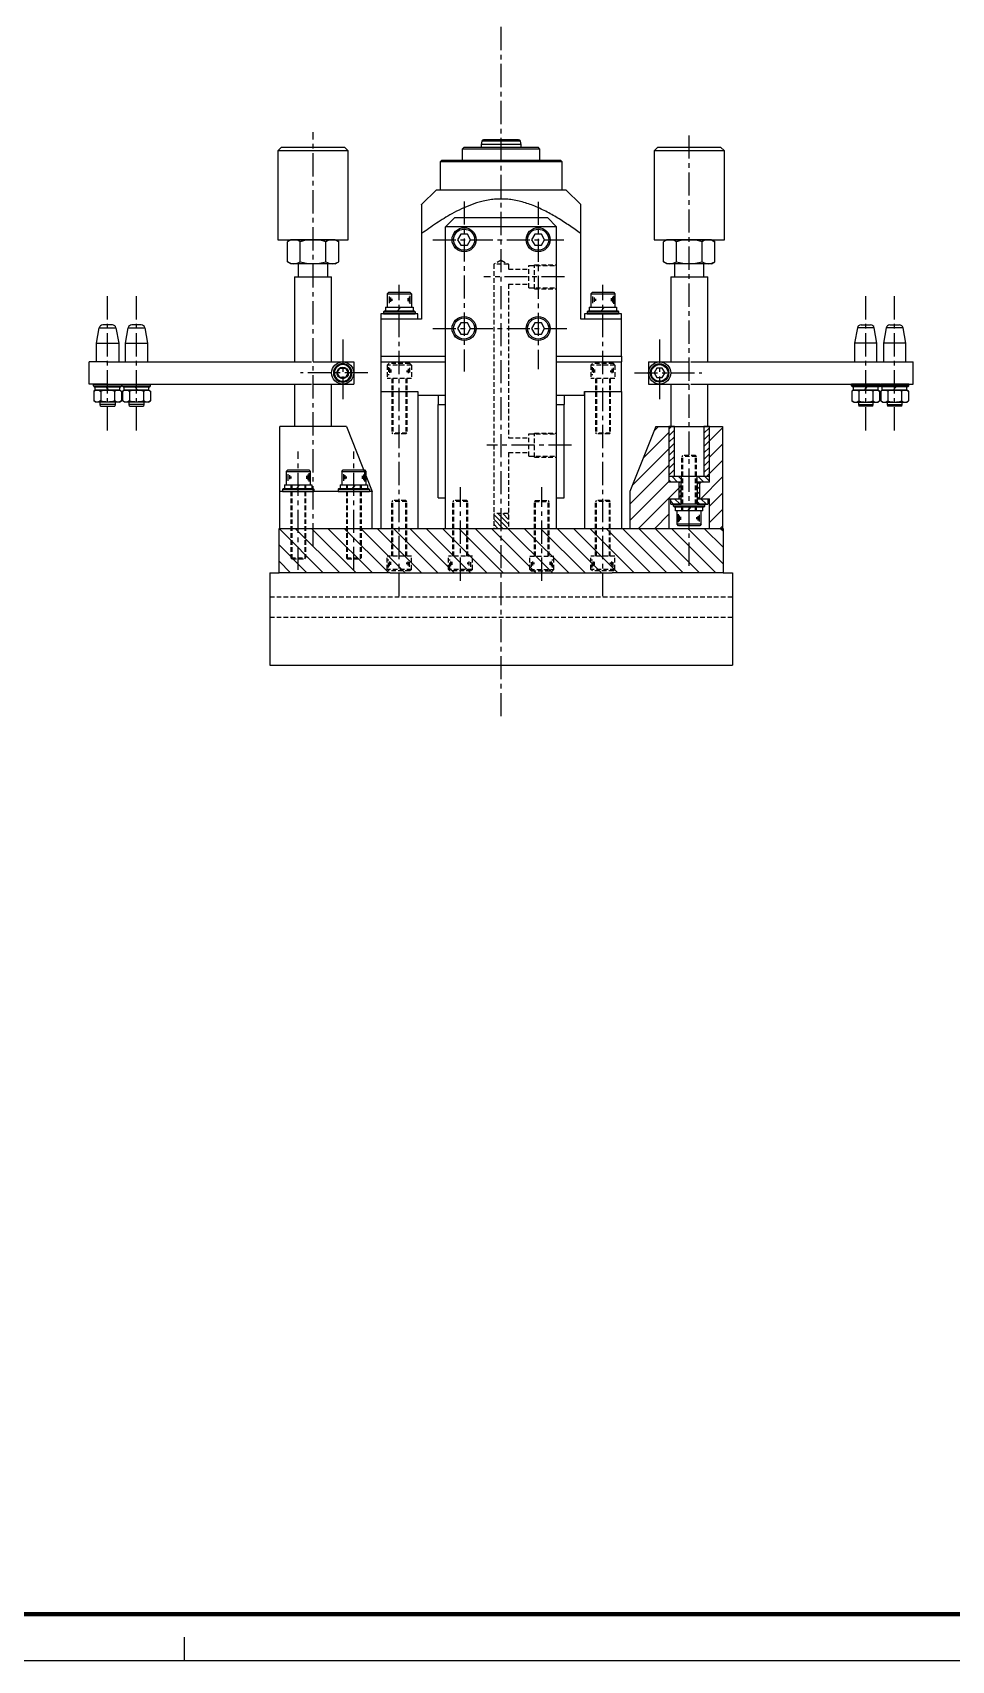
# Model space of a CAD drawing. Extents: x 0 to 2102, y 0 to 1485.
# Drawn here: x 1096 to 1592, y 0 to 880 of the extents above; entities that cross this region are included whole.
import ezdxf

# ---------------------------------------------------------------- set-up
doc = ezdxf.new("R2010")
doc.units = 0
doc.header["$LTSCALE"] = 10
doc.header["$MEASUREMENT"] = 0
doc.linetypes.add('CENTER', pattern=[2, 1.25, -0.25, 0.25, -0.25])
doc.linetypes.add('HIDDEN', pattern=[0.375, 0.25, -0.125])
doc.layers.get('0').update_dxf_attribs({"linetype": 'CONTINUOUS'})
for name, color, linetype in [('CL', 1, 'CENTER'), ('FI', 1, 'CONTINUOUS'), ('OC', 1, 'HIDDEN'), ('RY', 5, 'CONTINUOUS')]:
    doc.layers.add(name, color=color, linetype=linetype)
pattern_1 = [(135, (-8746.1457, -992.2815), (-1.76776695, -1.76776695), [])]

# ---------------------------------------------------------------- blocks, each defined once
blk = doc.blocks.new('08934L')
for p, q in [((-6.5, 6.5), (-7.51, 5.92)), ((-7.51, 5.92), (-7.51, 0.58)), ((-6.5, 0), (-7.51, 0.58)), ((-6.5, 6.5), (-3.75, 6.5)), ((-6.5, 0), (-3.75, 0)), ((-3.75, 6.5), (3.75, 6.5)), ((-3.75, 5.92), (-3.75, 0.58)), ((-3.75, 0), (3.75, 0)), ((3.75, 6.5), (6.5, 6.5)), ((3.75, 5.92), (3.75, 0.58)), ((3.75, 0), (6.5, 0)), ((6.5, 6.5), (7.51, 5.92)), ((6.5, 0), (7.51, 0.58)), ((7.51, 5.92), (7.51, 0.58))]:
    blk.add_line(p, q)
for centre, radius, start, end in [((-5.63, 3.18), 3.32, 55.61575, 124.38425), ((-5.63, 3.32), 3.32, 235.61575, 304.38425), ((0, -5.92), 12.42, 72.41205, 107.58795), ((0, 12.42), 12.42, 252.41205, 287.58795), ((5.63, 3.18), 3.32, 55.61575, 124.38425), ((5.63, 3.32), 3.32, 235.61575, 304.38425)]:
    blk.add_arc(centre, radius, start, end)
blk = doc.blocks.new('08125')
for p, q in [((-8.5, 1.1), (-8, 1.6)), ((-8.5, 1.1), (-8.5, 0)), ((-8.5, 0), (8.5, 0)), ((-8, 1.6), (8, 1.6)), ((8, 1.6), (8.5, 1.1)), ((8.5, 1.1), (8.5, 0))]:
    blk.add_line(p, q)
at = {"color": 1}
blk.add_line((-8.5, 1.1), (8.5, 1.1), dxfattribs=at)
blk = doc.blocks.new('08127')
for p, q in [((-7.4, 2), (7.4, 2)), ((-7.4, 2), (-7.4, 0)), ((-7.4, 0), (7.4, 0)), ((0.81, 2), (-0.9, 0)), ((7.4, 2), (7.4, 0))]:
    blk.add_line(p, q)
blk = doc.blocks.new('06912S')
blk.add_lwpolyline([(-1.48, 2.55), (-2.95, 0), (-1.48, -2.55), (1.48, -2.55), (2.95, 0), (1.48, 2.55)], close=True)
blk.add_circle((0, 0), 5)
at = {"color": 1}
blk.add_circle((0, 0), 4.5, dxfattribs=at)
blk = doc.blocks.new('16934L')
for p, q in [((-12, 13), (-13.86, 11.93)), ((-13.86, 11.93), (-13.86, 1.07)), ((-12, 13), (-6.93, 13)), ((-6.93, 13), (6.93, 13)), ((-6.93, 11.93), (-6.93, 1.07)), ((6.93, 13), (12, 13)), ((6.93, 11.93), (6.93, 1.07)), ((12, 13), (13.86, 11.93)), ((13.86, 11.93), (13.86, 1.07)), ((-12, 0), (-13.86, 1.07)), ((-12, 0), (-6.93, 0)), ((-6.93, 0), (6.93, 0)), ((6.93, 0), (12, 0)), ((12, 0), (13.86, 1.07))]:
    blk.add_line(p, q)
for centre, radius, start, end in [((-10.39, 6.87), 6.13, 55.61575, 124.38425), ((0, -9.93), 22.93, 72.41205, 107.58795), ((10.39, 6.87), 6.13, 55.61575, 124.38425), ((-10.39, 6.13), 6.13, 235.61575, 304.38425), ((0, 22.93), 22.93, 252.41205, 287.58795), ((10.39, 6.13), 6.13, 235.61575, 304.38425)]:
    blk.add_arc(centre, radius, start, end)
blk = doc.blocks.new('08912L')
for p, q in [((-6.5, 7.2), (-5.7, 8)), ((-6.5, 7.2), (-6.5, 0)), ((-6.5, 0), (6.5, 0)), ((-5.7, 8), (5.7, 8)), ((5.7, 8), (6.5, 7.2)), ((6.5, 7.2), (6.5, 0))]:
    blk.add_line(p, q)
at = {"color": 1}
for p, q in [((-6.5, 7.2), (6.5, 7.2)), ((-5.56, 5.75), (-5.56, 2.02)), ((-4.81, 5.13), (-4.81, 2.89)), ((-4.07, 4.39), (-4.07, 3.39)), ((4.52, 4.76), (4.52, 3.14)), ((5.26, 5.51), (5.26, 2.52)), ((5.76, 6.13), (5.76, 1.78))]:
    blk.add_line(p, q, dxfattribs=at)
blk = doc.blocks.new('08912s')
blk.add_lwpolyline([(-1.75, 3.03), (-3.5, 0), (-1.75, -3.03), (1.75, -3.03), (3.5, 0), (1.75, 3.03)], close=True)
blk.add_circle((0, 0), 6.5)
at = {"color": 1}
blk.add_circle((0, 0), 5.7, dxfattribs=at)
blk = doc.blocks.new('A1G')
blk.add_line((471, 5), (471, 0))
blk.add_lwpolyline([(0, 0), (841, 0), (841, 594), (0, 594)], close=True)
at = {"const_width": 1}
blk.add_lwpolyline([(25, 10), (831, 10), (831, 584), (25, 584)], close=True, dxfattribs=at)

msp = doc.modelspace()

# ---------------------------------------------------------------- hatches: boundary and pattern name
at = {"layer": 'OC'}
h = msp.add_hatch(dxfattribs=at)
h.set_pattern_fill('ANSI31', color=256, scale=5, style=0)
h.set_pattern_definition([(45, (-3089.13, -1203.982), (-11.22532, 11.22532), [])])
h.paths.add_polyline_path([(1446.02, 639.85), (1439.27, 639.85), (1439.27, 636.85), (1446.02, 636.85)], flags=0)
at = {"layer": 'RY'}
h = msp.add_hatch(dxfattribs=at)
h.set_pattern_fill('ANSI31', color=256, scale=50, style=0)
h.set_pattern_definition([(45, (-8746.146, -992.2815), (-4.4194174, 4.4194174), [])])
h.paths.add_polyline_path([(1444.77, 636.85), (1439.27, 636.85), (1439.27, 666.85), (1432.27, 666.85), (1418.27, 631.85), (1418.27, 611.85), (1439.27, 611.85), (1439.27, 627.85), (1444.77, 627.85)])
h.paths.add_polyline_path([(1468.27, 666.85), (1461.27, 666.85), (1461.27, 639.85), (1461.27, 636.85), (1455.77, 636.85), (1455.77, 627.85), (1461.27, 627.85), (1461.27, 611.85), (1468.27, 611.85), (1468.27, 631.85)])
h = msp.add_hatch(dxfattribs=at)
h.set_pattern_fill('ANSI31', color=256, scale=20, style=0)
h.set_pattern_definition([(45, (-8746.1457, -992.2815), (-1.76776695, 1.76776695), [])])
h.paths.add_polyline_path([(1461.27, 666.85), (1458.27, 666.85), (1458.27, 639.85), (1461.27, 639.85)])
h.paths.add_polyline_path([(1442.27, 666.85), (1439.27, 666.85), (1439.27, 639.85), (1442.27, 639.85)])
h = msp.add_hatch(dxfattribs=at)
h.set_pattern_fill('ANSI31', color=256, scale=20, angle=90, style=0)
h.set_pattern_definition(pattern_1)
h.paths.add_polyline_path([(1446.02, 639.85), (1439.27, 639.85), (1439.27, 636.85), (1446.02, 636.85)])
h.paths.add_polyline_path([(1461.27, 639.85), (1454.52, 639.85), (1454.52, 636.85), (1461.27, 636.85)])
h = msp.add_hatch(dxfattribs=at)
h.set_pattern_fill('ANSI31', color=256, scale=15, style=0)
h.set_pattern_definition([(45, (-8746.1457, -992.2815), (-1.3258252, 1.3258252), [])])
h.paths.add_polyline_path([(1446.02, 636.85), (1444.77, 636.85), (1444.77, 627.85), (1446.02, 627.85)])
h.paths.add_polyline_path([(1455.77, 636.85), (1454.52, 636.85), (1454.52, 627.85), (1455.77, 627.85)])
h = msp.add_hatch(dxfattribs=at)
h.set_pattern_fill('ANSI31', color=256, scale=20, angle=90, style=0)
h.set_pattern_definition(pattern_1)
h.paths.add_polyline_path([(1446.02, 627.85), (1440.27, 627.85), (1440.27, 624.85), (1446.02, 624.85)])
h.paths.add_polyline_path([(1460.27, 627.85), (1454.52, 627.85), (1454.52, 624.85), (1458.77, 624.85), (1460.27, 624.85)])
h = msp.add_hatch(dxfattribs=at)
h.set_pattern_fill('ANSI31', color=256, scale=15, angle=90, style=0)
h.set_pattern_definition([(135, (13521.6156, 11222.7673), (-1.32582521, -1.32582521), [])])
h.paths.add_polyline_path([(1344.67, 611.85), (1348.67, 611.85), (1348.67, 619.85), (1344.67, 619.85)])
h.paths.add_polyline_path([(1352.67, 619.85), (1348.67, 619.85), (1348.67, 611.85), (1352.67, 611.85)])
h = msp.add_hatch(dxfattribs=at)
h.set_pattern_fill('ANSI31', color=256, scale=50, angle=90, style=0)
h.set_pattern_definition([(135, (-8746.146, -992.2815), (-4.4194174, -4.4194174), [])])
h.paths.add_polyline_path([(1228.67, 611.85), (1228.67, 587.85), (1288.67, 587.85), (1408.67, 587.85), (1468.67, 587.85), (1468.67, 611.85)])

# ---------------------------------------------------------------- linework, layer by layer
for p, q in [((1338.21, 821.02), (1337.92, 819.35)), ((1337.92, 819.35), (1337.92, 817.85)), ((1344.71, 819.35), (1337.92, 819.35)), ((1344.82, 821.02), (1338.21, 821.02)), ((1345.18, 821.85), (1339.2, 821.85)), ((1359.42, 819.35), (1344.71, 819.35)), ((1359.12, 821.02), (1344.82, 821.02)), ((1358.14, 821.85), (1345.18, 821.85)), ((1359.42, 819.35), (1359.12, 821.02)), ((1359.42, 817.85), (1359.42, 819.35)), ((1230.07, 817.85), (1228.07, 815.85)), ((1228.07, 815.85), (1228.07, 767.85)), ((1266.07, 815.85), (1228.07, 815.85)), ((1230.07, 817.85), (1264.07, 817.85)), ((1266.07, 815.85), (1264.07, 817.85)), ((1266.07, 767.85), (1266.07, 815.85)), ((1316.67, 810.85), (1315.67, 809.85)), ((1315.67, 809.85), (1315.67, 794.85)), ((1348.67, 809.85), (1315.67, 809.85)), ((1316.67, 810.85), (1348.67, 810.85)), ((1328.67, 817.85), (1327.67, 816.85)), ((1327.67, 816.85), (1327.67, 810.85)), ((1348.67, 816.85), (1327.67, 816.85)), ((1328.67, 817.85), (1348.67, 817.85)), ((1348.67, 817.85), (1368.67, 817.85)), ((1369.67, 816.85), (1348.67, 816.85)), ((1348.67, 810.85), (1380.67, 810.85)), ((1381.67, 809.85), (1348.67, 809.85)), ((1369.67, 816.85), (1368.67, 817.85)), ((1369.67, 810.85), (1369.67, 816.85)), ((1381.67, 809.85), (1380.67, 810.85)), ((1381.67, 794.85), (1381.67, 809.85)), ((1433.27, 817.85), (1431.27, 815.85)), ((1431.27, 815.85), (1431.27, 767.85)), ((1446.75, 815.85), (1431.27, 815.85)), ((1433.27, 817.85), (1447.12, 817.85)), ((1469.27, 815.85), (1446.75, 815.85)), ((1447.12, 817.85), (1467.27, 817.85)), ((1469.27, 815.85), (1467.27, 817.85)), ((1469.27, 767.85), (1469.27, 815.85)), ((1313.67, 794.85), (1305.67, 786.85)), ((1313.67, 794.85), (1348.67, 794.85)), ((1348.67, 794.85), (1383.67, 794.85)), ((1391.67, 786.85), (1383.67, 794.85)), ((1323.67, 779.85), (1318.67, 774.85)), ((1318.67, 611.85), (1318.67, 774.85)), ((1378.67, 774.85), (1318.67, 774.85)), ((1323.67, 779.85), (1373.67, 779.85)), ((1378.67, 774.85), (1373.67, 779.85)), ((1378.67, 611.85), (1378.67, 774.85)), ((1228.07, 767.85), (1266.07, 767.85)), ((1305.67, 771.12), (1305.67, 724.85)), ((1391.67, 724.85), (1391.67, 771.12)), ((1431.27, 767.85), (1446.75, 767.85)), ((1446.75, 767.85), (1469.27, 767.85)), ((1237.07, 747.85), (1237.07, 701.85)), ((1237.07, 747.85), (1257.07, 747.85)), ((1239.07, 754.85), (1239.07, 747.85)), ((1255.07, 747.85), (1255.07, 754.85)), ((1257.07, 701.85), (1257.07, 747.85)), ((1440.27, 747.85), (1440.27, 701.85)), ((1440.27, 747.85), (1460.27, 747.85)), ((1442.27, 754.85), (1442.27, 747.85)), ((1458.27, 747.85), (1458.27, 754.85)), ((1460.27, 701.85), (1460.27, 747.85)), ((1138.63, 721.85), (1133.51, 721.85)), ((1154.23, 721.85), (1149.11, 721.85)), ((1283.67, 727.85), (1283.67, 724.85)), ((1297.32, 727.85), (1283.67, 727.85)), ((1283.67, 724.85), (1283.67, 704.85)), ((1305.67, 724.85), (1283.67, 724.85)), ((1303.67, 727.85), (1297.32, 727.85)), ((1303.67, 724.85), (1303.67, 727.85)), ((1413.67, 724.85), (1391.67, 724.85)), ((1393.67, 727.85), (1393.67, 724.85)), ((1407.32, 727.85), (1393.67, 727.85)), ((1413.67, 727.85), (1407.32, 727.85)), ((1413.67, 724.85), (1413.67, 727.85)), ((1413.67, 704.85), (1413.67, 724.85)), ((1543.11, 721.85), (1548.23, 721.85)), ((1558.71, 721.85), (1563.83, 721.85)), ((1130.07, 711.85), (1131.54, 720.2)), ((1131.54, 720.2), (1140.59, 720.2)), ((1140.59, 720.2), (1142.07, 711.85)), ((1145.67, 711.85), (1147.14, 720.2)), ((1147.14, 720.2), (1156.19, 720.2)), ((1156.19, 720.2), (1157.67, 711.85)), ((1541.14, 720.2), (1539.67, 711.85)), ((1550.19, 720.2), (1541.14, 720.2)), ((1551.67, 711.85), (1550.19, 720.2)), ((1556.74, 720.2), (1555.27, 711.85)), ((1565.79, 720.2), (1556.74, 720.2)), ((1567.27, 711.85), (1565.79, 720.2)), ((1130.07, 701.85), (1130.07, 711.85)), ((1130.07, 711.85), (1142.07, 711.85)), ((1142.07, 711.85), (1142.07, 701.85)), ((1145.67, 701.85), (1145.67, 711.85)), ((1145.67, 711.85), (1157.67, 711.85)), ((1157.67, 711.85), (1157.67, 701.85)), ((1283.67, 704.85), (1318.67, 704.85)), ((1283.67, 704.85), (1283.67, 701.85)), ((1378.67, 704.85), (1413.67, 704.85)), ((1413.67, 704.85), (1413.67, 701.85)), ((1539.67, 711.85), (1539.67, 701.85)), ((1551.67, 711.85), (1539.67, 711.85)), ((1551.67, 701.85), (1551.67, 711.85)), ((1555.27, 711.85), (1555.27, 701.85)), ((1567.27, 711.85), (1555.27, 711.85)), ((1567.27, 701.85), (1567.27, 711.85)), ((1126.07, 689.85), (1126.07, 701.85)), ((1135.53, 701.85), (1126.07, 701.85)), ((1135.53, 701.85), (1246.2, 701.85)), ((1247.07, 701.85), (1269.07, 701.85)), ((1269.07, 701.85), (1269.07, 689.85)), ((1283.67, 701.85), (1318.67, 701.85)), ((1283.67, 701.85), (1283.67, 685.85)), ((1378.67, 701.85), (1413.67, 701.85)), ((1413.67, 685.85), (1413.67, 701.85)), ((1428.27, 701.85), (1428.27, 689.85)), ((1428.27, 701.85), (1450.27, 701.85)), ((1451.13, 701.85), (1561.81, 701.85)), ((1561.81, 701.85), (1571.27, 701.85)), ((1571.27, 689.85), (1571.27, 701.85)), ((1135.53, 689.85), (1126.07, 689.85)), ((1135.53, 689.85), (1246.2, 689.85)), ((1237.07, 689.85), (1237.07, 666.85)), ((1247.07, 689.85), (1269.07, 689.85)), ((1257.07, 666.85), (1257.07, 689.85)), ((1428.27, 689.85), (1450.27, 689.85)), ((1440.27, 689.85), (1440.27, 666.85)), ((1451.13, 689.85), (1561.81, 689.85)), ((1460.27, 666.85), (1460.27, 689.85)), ((1561.81, 689.85), (1571.27, 689.85)), ((1132.07, 678.85), (1132.07, 680.11)), ((1132.24, 677.85), (1132.07, 678.85)), ((1132.24, 677.85), (1139.89, 677.85)), ((1140.07, 678.85), (1139.89, 677.85)), ((1140.07, 680.11), (1140.07, 678.85)), ((1147.67, 678.85), (1147.67, 680.11)), ((1147.84, 677.85), (1147.67, 678.85)), ((1147.84, 677.85), (1155.49, 677.85)), ((1155.67, 678.85), (1155.49, 677.85)), ((1155.67, 680.11), (1155.67, 678.85)), ((1283.67, 685.85), (1303.67, 685.85)), ((1283.67, 685.85), (1283.67, 611.85)), ((1303.67, 685.85), (1303.67, 683.85)), ((1303.67, 685.85), (1303.67, 611.85)), ((1303.67, 683.85), (1318.67, 683.85)), ((1314.67, 683.85), (1314.67, 678.85)), ((1314.67, 678.85), (1318.67, 678.85)), ((1314.67, 628.35), (1314.67, 678.85)), ((1378.67, 683.85), (1393.67, 683.85)), ((1378.67, 678.85), (1382.67, 678.85)), ((1382.67, 683.85), (1382.67, 678.85)), ((1382.67, 628.35), (1382.67, 678.85)), ((1393.67, 685.85), (1413.67, 685.85)), ((1393.67, 683.85), (1393.67, 685.85)), ((1393.67, 685.85), (1393.67, 611.85)), ((1413.67, 685.85), (1413.67, 611.85)), ((1541.67, 680.11), (1541.67, 678.85)), ((1541.67, 678.85), (1541.84, 677.85)), ((1549.49, 677.85), (1541.84, 677.85)), ((1549.49, 677.85), (1549.67, 678.85)), ((1549.67, 678.85), (1549.67, 680.11)), ((1557.27, 680.11), (1557.27, 678.85)), ((1557.27, 678.85), (1557.44, 677.85)), ((1565.09, 677.85), (1557.44, 677.85)), ((1565.09, 677.85), (1565.27, 678.85)), ((1565.27, 678.85), (1565.27, 680.11)), ((1265.07, 666.85), (1229.07, 666.85)), ((1229.07, 631.85), (1229.07, 666.85)), ((1265.07, 666.85), (1279.07, 631.85)), ((1432.27, 666.85), (1418.27, 631.85)), ((1432.27, 666.85), (1468.27, 666.85)), ((1439.27, 666.85), (1439.27, 636.85)), ((1439.27, 666.85), (1439.27, 639.85)), ((1442.27, 666.85), (1439.27, 666.85)), ((1442.27, 666.85), (1440.27, 666.85)), ((1442.27, 639.85), (1442.27, 666.85)), ((1460.27, 666.85), (1458.27, 666.85)), ((1458.27, 666.85), (1458.27, 639.85)), ((1461.27, 666.85), (1458.27, 666.85)), ((1461.27, 636.85), (1461.27, 666.85)), ((1461.27, 639.85), (1461.27, 666.85)), ((1468.27, 666.85), (1468.27, 631.85)), ((1461.27, 639.85), (1439.27, 639.85)), ((1446.02, 636.85), (1439.27, 636.85)), ((1444.77, 627.85), (1444.77, 636.85)), ((1446.02, 639.85), (1446.02, 636.85)), ((1446.02, 627.85), (1446.02, 636.85)), ((1454.52, 636.85), (1454.52, 639.85)), ((1454.52, 636.85), (1454.52, 627.85)), ((1461.27, 636.85), (1454.52, 636.85)), ((1455.77, 636.85), (1455.77, 627.85)), ((1461.27, 636.85), (1461.27, 639.85)), ((1229.07, 611.85), (1229.07, 631.85)), ((1279.07, 631.85), (1229.07, 631.85)), ((1279.07, 611.85), (1279.07, 631.85)), ((1314.67, 628.35), (1318.67, 628.35)), ((1378.67, 628.35), (1382.67, 628.35)), ((1418.27, 631.85), (1418.27, 611.85)), ((1439.27, 627.85), (1446.02, 627.85)), ((1439.27, 627.85), (1439.27, 611.85)), ((1440.27, 624.85), (1440.27, 627.85)), ((1440.27, 624.85), (1446.02, 624.85)), ((1446.02, 624.85), (1446.02, 627.85)), ((1454.52, 627.85), (1461.27, 627.85)), ((1454.52, 627.85), (1454.52, 624.85)), ((1454.52, 624.85), (1460.27, 624.85)), ((1460.27, 627.85), (1460.27, 624.85)), ((1461.27, 611.85), (1461.27, 627.85)), ((1468.27, 631.85), (1468.27, 611.85)), ((1228.67, 587.85), (1228.67, 611.85)), ((1228.67, 611.85), (1468.67, 611.85)), ((1468.67, 611.85), (1468.67, 587.85)), ((1223.67, 587.85), (1223.67, 537.85)), ((1223.67, 587.85), (1228.67, 587.85)), ((1288.67, 587.85), (1228.67, 587.85)), ((1288.67, 587.85), (1408.67, 587.85)), ((1468.67, 587.85), (1408.67, 587.85)), ((1468.67, 587.85), (1473.67, 587.85)), ((1473.67, 587.85), (1473.67, 537.85)), ((1223.67, 537.85), (1473.67, 537.85))]:
    msp.add_line(p, q)
for centre, radius in [((1328.67, 767.85), 6.5), ((1368.67, 767.85), 6.5), ((1328.67, 719.85), 6.5), ((1368.67, 719.85), 6.5), ((1263.07, 695.85), 6), ((1263.07, 695.85), 3.12), ((1434.27, 695.85), 6)]:
    msp.add_circle(centre, radius)
for centre, radius, start, end in [((1339.2, 820.85), 1, 90, 170), ((1358.14, 820.85), 1, 10, 90), ((1133.51, 719.85), 2, 90, 170), ((1138.63, 719.85), 2, 10, 90), ((1149.11, 719.85), 2, 90, 170), ((1154.23, 719.85), 2, 10, 90), ((1543.11, 719.85), 2, 90, 170), ((1548.23, 719.85), 2, 10, 90), ((1558.71, 719.85), 2, 90, 170), ((1563.83, 719.85), 2, 10, 90)]:
    msp.add_arc(centre, radius, start, end)
for points, knots in [([(1305.67, 786.77), (1305.67, 786.79), (1305.67, 786.86), (1305.67, 786.28), (1305.67, 785.15), (1305.67, 783.15), (1305.67, 780.09), (1305.67, 775.88), (1305.67, 772.71), (1305.67, 771.12)], [0, 0, 0, 0, 0.049863, 0.169735, 0.290038, 0.410118, 0.606373, 0.803232, 1, 1, 1, 1]), ([(1391.67, 771.12), (1391.67, 773.46), (1391.67, 776.98), (1391.67, 780.96), (1391.67, 783.71), (1391.67, 785.52), (1391.67, 786.46), (1391.67, 786.83), (1391.67, 786.81), (1391.67, 786.81)], [0, 0, 0, 0, 0.293146, 0.441534, 0.589844, 0.767862, 0.858987, 0.950095, 1, 1, 1, 1])]:
    msp.add_open_spline(points, degree=3, knots=knots)
at = {"layer": 'CL'}
for p, q in [((1348.67, 510.32), (1348.67, 1120.69)), ((1247.07, 602.08), (1247.07, 825.91)), ((1450.27, 591.65), (1450.27, 825.91)), ((1328.67, 788.48), (1328.67, 696.7)), ((1368.67, 788.31), (1368.67, 697.91)), ((1311.73, 767.85), (1382.61, 767.85)), ((1382.92, 747.85), (1339.35, 747.85)), ((1293.67, 575.23), (1293.67, 743.45)), ((1403.67, 575.23), (1403.67, 743.45)), ((1136.07, 664.79), (1136.07, 737.99)), ((1151.67, 664.79), (1151.67, 737.99)), ((1545.67, 664.79), (1545.67, 737.99)), ((1561.27, 664.79), (1561.27, 737.99)), ((1263.07, 713.86), (1263.07, 681.67)), ((1311.73, 719.85), (1384.78, 719.85)), ((1434.27, 713.86), (1434.27, 681.67)), ((1276.69, 695.85), (1240.25, 695.85)), ((1420.65, 695.85), (1457.08, 695.85)), ((1239.07, 589.35), (1239.07, 653.35)), ((1269.07, 589.35), (1269.07, 653.35)), ((1386.77, 656.85), (1341, 656.85)), ((1326.67, 583.52), (1326.67, 634.19)), ((1370.67, 583.52), (1370.67, 634.19))]:
    msp.add_line(p, q, dxfattribs=at)
at = {"layer": 'FI'}
for p, q in [((1140.07, 678.85), (1132.07, 678.85)), ((1155.67, 678.85), (1147.67, 678.85)), ((1541.67, 678.85), (1549.67, 678.85)), ((1557.27, 678.85), (1565.27, 678.85))]:
    msp.add_line(p, q, dxfattribs=at)
msp.add_open_spline([(1391.67, 771.12), (1389.64, 772.58), (1385.59, 775.51), (1379.31, 779.59), (1372.79, 783.28), (1366.11, 786.36), (1359.26, 788.64), (1352.26, 789.91), (1345.14, 789.88), (1338.54, 788.74), (1332.58, 786.84), (1327.22, 784.55), (1320.87, 781.25), (1313.63, 776.83), (1308.32, 773.02), (1305.67, 771.12)], degree=3, knots=[0, 0, 0, 0, 0.0785469, 0.1572408, 0.235746, 0.3140351, 0.3883148, 0.4624786, 0.5368451, 0.6112715, 0.6722513, 0.7334157, 0.7945264, 0.8972345, 1, 1, 1, 1], dxfattribs=at)
at = {"layer": 'OC'}
for p, q in [((1348.67, 756.85), (1344.67, 754.54)), ((1348.67, 756.85), (1352.67, 754.54)), ((1344.67, 754.54), (1344.67, 611.85)), ((1352.67, 754.54), (1344.67, 754.54)), ((1352.67, 754.54), (1352.67, 751.85)), ((1352.67, 751.85), (1363.67, 751.85)), ((1363.67, 741.85), (1363.67, 753.85)), ((1363.67, 753.85), (1378.67, 753.85)), ((1366.67, 741.35), (1366.67, 754.35)), ((1366.67, 754.35), (1378.67, 754.35)), ((1352.67, 743.85), (1352.67, 660.85)), ((1352.67, 743.85), (1363.67, 743.85)), ((1363.67, 741.85), (1378.67, 741.85)), ((1366.67, 741.35), (1378.67, 741.35)), ((1289.67, 692.85), (1289.67, 663.35)), ((1290.17, 692.85), (1290.17, 662.85)), ((1297.17, 692.85), (1297.17, 662.85)), ((1297.67, 692.85), (1297.67, 663.35)), ((1399.67, 692.85), (1399.67, 663.35)), ((1400.17, 692.85), (1400.17, 662.85)), ((1407.17, 692.85), (1407.17, 662.85)), ((1407.67, 692.85), (1407.67, 663.35)), ((1290.17, 662.85), (1289.67, 663.35)), ((1297.67, 663.35), (1289.67, 663.35)), ((1297.17, 662.85), (1290.17, 662.85)), ((1297.67, 663.35), (1297.17, 662.85)), ((1352.67, 660.85), (1363.67, 660.85)), ((1363.67, 650.85), (1363.67, 662.85)), ((1363.67, 662.85), (1378.67, 662.85)), ((1366.67, 650.35), (1366.67, 663.35)), ((1366.67, 663.35), (1378.67, 663.35)), ((1400.17, 662.85), (1399.67, 663.35)), ((1407.67, 663.35), (1399.67, 663.35)), ((1407.17, 662.85), (1400.17, 662.85)), ((1407.67, 663.35), (1407.17, 662.85)), ((1352.67, 652.85), (1352.67, 611.85)), ((1352.67, 652.85), (1363.67, 652.85)), ((1446.77, 651.25), (1446.27, 650.75)), ((1446.77, 621.25), (1446.77, 651.25)), ((1453.77, 651.25), (1446.77, 651.25)), ((1453.77, 621.25), (1453.77, 651.25)), ((1454.27, 650.75), (1453.77, 651.25)), ((1363.67, 650.85), (1378.67, 650.85)), ((1366.67, 650.35), (1378.67, 650.35)), ((1446.27, 621.25), (1446.27, 650.75)), ((1454.27, 650.75), (1446.27, 650.75)), ((1454.27, 621.25), (1454.27, 650.75)), ((1235.07, 635.45), (1235.07, 595.95)), ((1235.57, 635.45), (1235.57, 595.45)), ((1242.57, 635.45), (1242.57, 595.45)), ((1243.07, 635.45), (1243.07, 595.95)), ((1265.07, 635.45), (1265.07, 595.95)), ((1265.57, 635.45), (1265.57, 595.45)), ((1272.57, 635.45), (1272.57, 595.45)), ((1273.07, 635.45), (1273.07, 595.95)), ((1290.17, 626.85), (1289.67, 626.35)), ((1289.67, 596.85), (1289.67, 626.35)), ((1297.67, 626.35), (1289.67, 626.35)), ((1290.17, 596.85), (1290.17, 626.85)), ((1297.17, 626.85), (1290.17, 626.85)), ((1297.17, 596.85), (1297.17, 626.85)), ((1297.67, 626.35), (1297.17, 626.85)), ((1297.67, 596.85), (1297.67, 626.35)), ((1323.17, 626.85), (1322.67, 626.35)), ((1322.67, 596.85), (1322.67, 626.35)), ((1330.67, 626.35), (1322.67, 626.35)), ((1323.17, 596.85), (1323.17, 626.85)), ((1330.17, 626.85), (1323.17, 626.85)), ((1330.17, 596.85), (1330.17, 626.85)), ((1330.67, 626.35), (1330.17, 626.85)), ((1330.67, 596.85), (1330.67, 626.35)), ((1366.67, 626.35), (1367.17, 626.85)), ((1366.67, 596.85), (1366.67, 626.35)), ((1366.67, 626.35), (1374.67, 626.35)), ((1367.17, 596.85), (1367.17, 626.85)), ((1367.17, 626.85), (1374.17, 626.85)), ((1374.17, 626.85), (1374.67, 626.35)), ((1374.17, 596.85), (1374.17, 626.85)), ((1374.67, 596.85), (1374.67, 626.35)), ((1400.17, 626.85), (1399.67, 626.35)), ((1399.67, 596.85), (1399.67, 626.35)), ((1407.67, 626.35), (1399.67, 626.35)), ((1400.17, 596.85), (1400.17, 626.85)), ((1407.17, 626.85), (1400.17, 626.85)), ((1407.17, 596.85), (1407.17, 626.85)), ((1407.67, 626.35), (1407.17, 626.85)), ((1407.67, 596.85), (1407.67, 626.35)), ((1352.67, 619.85), (1344.67, 619.85)), ((1235.07, 595.95), (1235.57, 595.45)), ((1235.07, 595.95), (1243.07, 595.95)), ((1235.57, 595.45), (1242.57, 595.45)), ((1242.57, 595.45), (1243.07, 595.95)), ((1265.07, 595.95), (1265.57, 595.45)), ((1265.07, 595.95), (1273.07, 595.95)), ((1265.57, 595.45), (1272.57, 595.45)), ((1272.57, 595.45), (1273.07, 595.95)), ((1223.67, 574.85), (1473.67, 574.85)), ((1223.67, 563.85), (1473.67, 563.85))]:
    msp.add_line(p, q, dxfattribs=at)

# ---------------------------------------------------------------- block references
at = {"xscale": 2.5, "yscale": 2.5, "zscale": 2.5}
msp.add_blockref('A1G', (0, 0), dxfattribs=at)
for name, p in [('08912s', (1328.67, 767.85)), ('08912s', (1368.67, 767.85)), ('08912L', (1293.67, 731.45)), ('08912L', (1403.67, 731.45)), ('08127', (1293.67, 729.45)), ('08127', (1403.67, 729.45)), ('08125', (1293.67, 727.85)), ('08912s', (1328.67, 719.85)), ('08912s', (1368.67, 719.85)), ('08125', (1403.67, 727.85)), ('06912S', (1434.27, 695.85)), ('08934L', (1545.67, 680.11)), ('08934L', (1561.27, 680.11)), ('08912L', (1239.07, 635.45)), ('08912L', (1269.07, 635.45)), ('08127', (1239.07, 633.45)), ('08127', (1269.07, 633.45)), ('08125', (1239.07, 631.85)), ('08125', (1269.07, 631.85))]:
    msp.add_blockref(name, p)
at = {"rotation": 180}
for name, p in [('16934L', (1247.07, 767.85)), ('16934L', (1450.27, 767.85)), ('08125', (1450.27, 624.85)), ('08127', (1450.27, 623.25)), ('08912L', (1450.27, 621.25))]:
    msp.add_blockref(name, p, dxfattribs=at)
at = {"xscale": -1}
for name, p in [('06912S', (1263.07, 695.85)), ('08934L', (1136.07, 680.11)), ('08934L', (1151.67, 680.11))]:
    msp.add_blockref(name, p, dxfattribs=at)
at = {"yscale": 0.9, "zscale": 0.9, "rotation": 180}
for name, p, xscale in [('08125', (1136.07, 689.85), -0.9), ('08127', (1136.07, 688.41), -0.9), ('08125', (1151.67, 689.85), -0.9), ('08127', (1151.67, 688.41), -0.9), ('08125', (1545.67, 689.85), 0.9), ('08127', (1545.67, 688.41), 0.9), ('08125', (1561.27, 689.85), 0.9), ('08127', (1561.27, 688.41), 0.9)]:
    msp.add_blockref(name, p, dxfattribs=dict(at, xscale=xscale))
at = {"layer": 'OC', "xscale": -1}
for p in [(1293.67, 692.85), (1403.67, 692.85)]:
    msp.add_blockref('08912L', p, dxfattribs=at)
at = {"layer": 'OC', "rotation": 180}
for p in [(1293.67, 596.85), (1326.67, 596.85), (1403.67, 596.85)]:
    msp.add_blockref('08912L', p, dxfattribs=at)
at = {"layer": 'OC', "xscale": -1, "rotation": 180}
msp.add_blockref('08912L', (1370.67, 596.85), dxfattribs=at)

doc.saveas('drawing.dxf')
